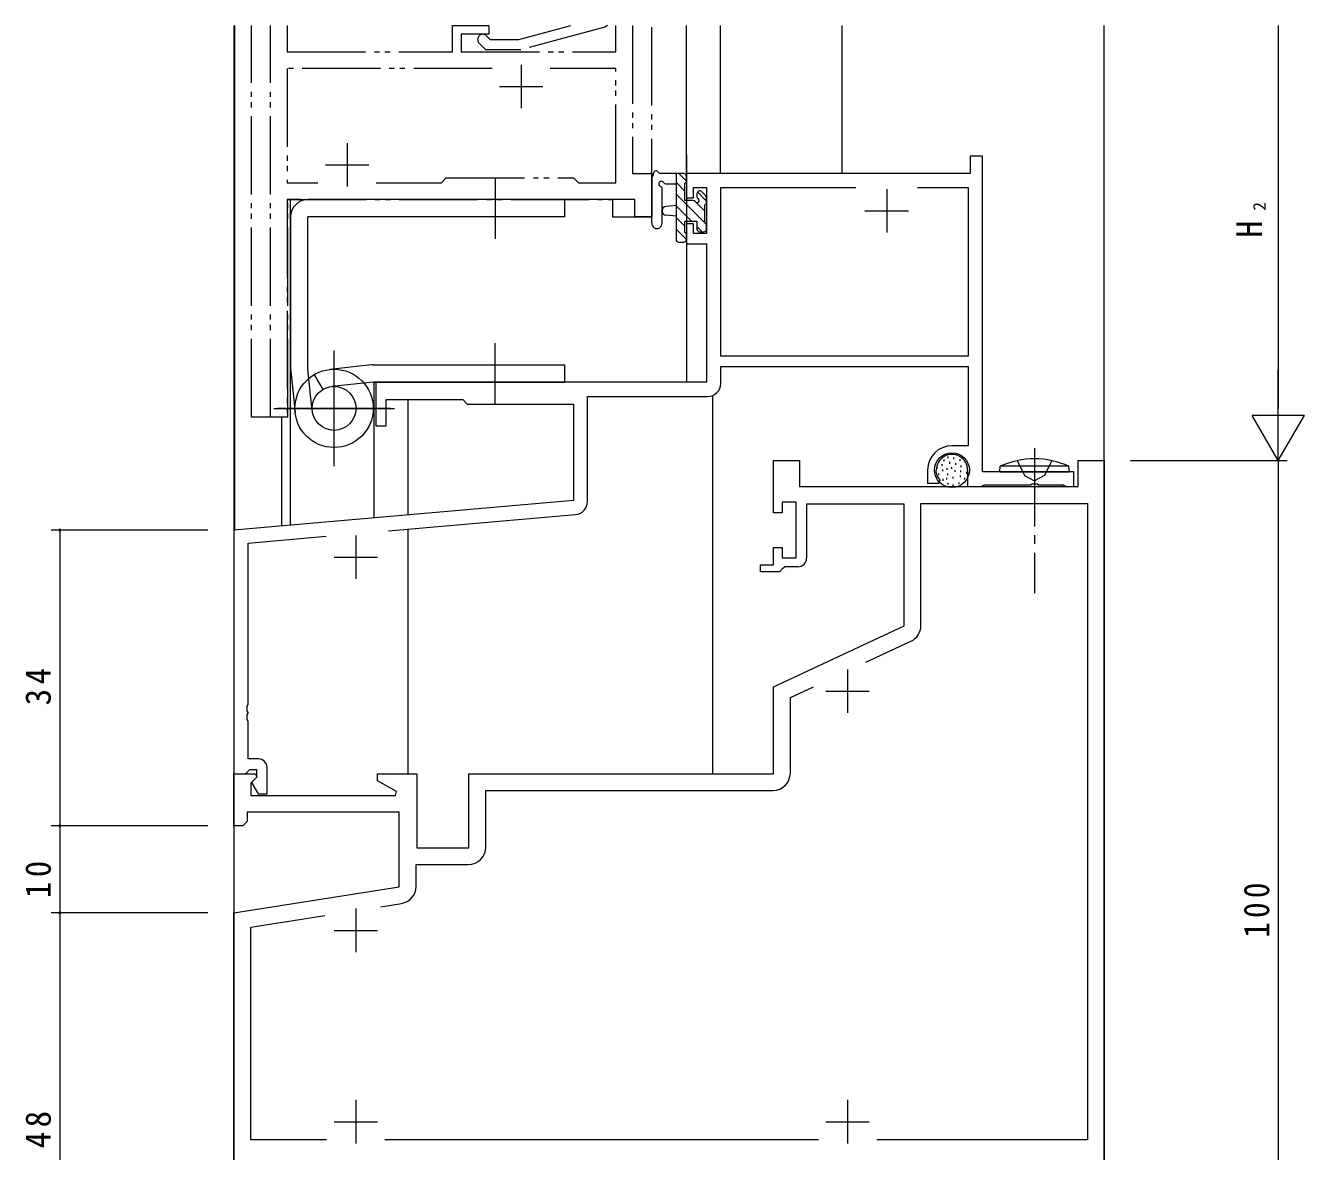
# Model space of a CAD drawing. Units: millimetres on the paper. Extents: x -420 to 373, y -297 to 267.
# Drawn here: x -196.6 to -49.7, y -70.7 to 58.7 of the extents above; entities that cross this region are included whole.
import ezdxf
from ezdxf.enums import TextEntityAlignment as Align

# ---------------------------------------------------------------- set-up
doc = ezdxf.new("R2010")
doc.units = ezdxf.units.MM
for name, pattern in [('CHAIN2', [12, 9, -1, 1, -1]), ('DASHED3', [4, 3, -1]), ('DOUBLE_CHAIN2', [12.8, 9, -1, 0.6, -0.6, 0.6, -1])]:
    doc.linetypes.add(name, pattern=pattern)
for name, color, linetype, lineweight in [('0-3_YKK_11', 7, 'Continuous', 9), ('0-4_YKK_12', 2, 'Continuous', 9), ('0-5_YSS_K', 4, 'Continuous', 9), ('0-6_YKK_13', 6, 'Continuous', 9)]:
    doc.layers.add(name, color=color, linetype=linetype, lineweight=lineweight)
doc.styles.add('ＭＳ ゴシック', font='')
doc.styles.get('ＭＳ ゴシック').set_extended_font_data('MS Gothic')

msp = doc.modelspace()

# ---------------------------------------------------------------- linework, layer by layer
at = {"layer": '0-3_YKK_11', "linetype": 'DOUBLE_CHAIN2'}
for p, q in [((-168.5, 13.732), (-168.5, 58.733)), ((-166.57, 58.733), (-166.57, 55.732)), ((-143.676, 57.556), (-143.251, 57.132)), ((-139.961, 57.132), (-133.987, 58.733)), ((-130.071, 58.54), (-139.803, 55.932)), ((-129.793, 58.733), (-130.071, 58.54)), ((-128.83, 55.732), (-128.83, 58.733)), ((-126.9, 58.733), (-126.9, 41.732)), ((-143.749, 55.932), (-144.524, 56.708)), ((-139.803, 55.932), (-143.749, 55.932)), ((-143.251, 57.132), (-139.961, 57.132)), ((-166.57, 55.732), (-147.6, 55.732)), ((-146.6, 55.732), (-128.83, 55.732)), ((-166.57, 53.802), (-166.57, 40.662)), ((-143.05, 53.802), (-166.57, 53.802)), ((-128.83, 53.802), (-136.35, 53.802)), ((-128.83, 40.662), (-128.83, 53.802)), ((-148.87, 40.662), (-148.3, 41.232)), ((-148.3, 41.232), (-133.7, 41.232)), ((-133.7, 41.232), (-133.13, 40.662)), ((-126.9, 41.732), (-124.7, 41.732)), ((-124.7, 41.732), (-124.7, 36.732)), ((-166.57, 40.662), (-163.05, 40.662)), ((-156.35, 40.662), (-148.87, 40.662)), ((-133.13, 40.662), (-128.83, 40.662)), ((-166.57, 38.732), (-166.57, 13.732)), ((-126.63, 38.732), (-166.57, 38.732)), ((-166.57, 13.732), (-168.5, 13.732))]:
    msp.add_line(p, q, dxfattribs=at)
at = {"layer": '0-3_YKK_11'}
for p, q in [((-139.7, 54.232), (-139.7, 49.232)), ((-142.2, 51.732), (-137.2, 51.732)), ((-159.7, 45.232), (-159.7, 40.232)), ((-162.2, 42.732), (-157.2, 42.732)), ((-86.7, 7.433), (-86.7, 43.733)), ((-120.7, 41.733), (-120.7, 38.933)), ((-88.1, 41.733), (-120.7, 41.733)), ((-116.77, 40.103), (-101.236, 40.103)), ((-116.77, 20.733), (-116.77, 40.103)), ((-97.7, 39.933), (-97.7, 34.933)), ((-94.164, 40.103), (-88.33, 40.103)), ((-94.164, 40.103), (-88.33, 40.103)), ((-88.33, 40.103), (-88.33, 20.733)), ((-100.2, 37.433), (-95.2, 37.433)), ((-118.4, 33.633), (-118.4, 17.733)), ((-88.33, 20.733), (-116.77, 20.733)), ((-88.33, 19.533), (-88.33, 10.433)), ((-118.4, 17.733), (-156.4, 17.733)), ((-155.2, 12.733), (-155.2, 15.733)), ((-155.2, 15.733), (-146.4, 15.733)), ((-133.7, 15.233), (-133.7, 4.145)), ((-132.07, 16.103), (-118.27, 16.103)), ((-132.07, 4.026), (-132.07, 16.103)), ((-88.33, 10.433), (-90.2, 10.433)), ((-110.7, 8.733), (-107.7, 8.733)), ((-110.7, 2.733), (-110.7, 8.733)), ((-107.7, 8.733), (-107.7, 5.733)), ((-93, 7.633), (-93, 6.133)), ((-92, 7.371), (-92, 7.633)), ((-88.4, 7.633), (-88.4, 5.733)), ((-76.2, 7.433), (-86.7, 7.433)), ((-76.2, 5.733), (-76.2, 7.433)), ((-75.7, 8.733), (-72.7, 8.733)), ((-75.7, 5.733), (-75.7, 8.733)), ((-72.7, 8.733), (-72.7, -91.267)), ((-86.5, 5.933), (-81.158, 5.933)), ((-107.7, 5.733), (-75.7, 5.733)), ((-133.7, 4.145), (-172.7, 0.733)), ((-108.1, 3.933), (-109.7, 3.933)), ((-108.1, -2.467), (-108.1, 3.933)), ((-106.9, 3.733), (-106.9, -2.467)), ((-95.7, 3.733), (-106.9, 3.733)), ((-95.7, -10.273), (-95.7, 3.733)), ((-93.77, -10.228), (-93.77, 3.803)), ((-93.77, 3.803), (-74.63, 3.803)), ((-74.63, 3.803), (-74.63, -69.337)), ((-154.949, 0.65), (-133.439, 2.531)), ((-172.7, 0.733), (-172.7, -27.267)), ((-171.07, -0.761), (-162.103, 0.024)), ((-158.7, 0.133), (-158.7, -4.867)), ((-171.07, -19.309), (-171.07, -0.761)), ((-161.2, -2.367), (-156.2, -2.367)), ((-109.7, -2.467), (-108.1, -2.467)), ((-112.2, -4.067), (-112.2, -3.267)), ((-110, -4.067), (-112.2, -4.067)), ((-109.7, -3.767), (-110, -4.067)), ((-109.4, -3.467), (-109.7, -3.767)), ((-107.9, -3.467), (-109.4, -3.467)), ((-110.7, -17.267), (-95.7, -10.273)), ((-100.077, -14.443), (-94.925, -12.041)), ((-100.077, -14.443), (-94.925, -12.041)), ((-102.2, -15.267), (-102.2, -20.267)), ((-110.7, -27.267), (-110.7, -17.267)), ((-108.77, -18.497), (-106.111, -17.257)), ((-172.7, -17.69), (-172.7, -30.267)), ((-108.77, -27.197), (-108.77, -18.497)), ((-104.7, -17.767), (-99.7, -17.767)), ((-169.9, -25.567), (-171.07, -25.567)), ((-156.2, -28.067), (-156.2, -27.267)), ((-156.2, -27.267), (-151.7, -27.267)), ((-151.7, -27.267), (-151.7, -35.767)), ((-145.7, -35.767), (-145.7, -27.267)), ((-145.7, -27.267), (-110.7, -27.267)), ((-154.035, -29.317), (-156.2, -28.067)), ((-154.156, -29.767), (-154.035, -29.317)), ((-143.77, -35.697), (-143.77, -29.197)), ((-143.77, -29.197), (-110.77, -29.197)), ((-170.77, -29.767), (-154.156, -29.767)), ((-153.7, -31.697), (-171.2, -31.697)), ((-153.7, -40.258), (-153.7, -31.697)), ((-151.7, -35.767), (-145.7, -35.767)), ((-151.77, -40.198), (-151.77, -37.697)), ((-151.77, -37.697), (-145.77, -37.697)), ((-172.7, -43.267), (-153.7, -40.258)), ((-155.822, -42.548), (-153.457, -42.173)), ((-172.7, -91.267), (-172.7, -43.267)), ((-170.77, -44.916), (-162.277, -43.57)), ((-158.7, -42.767), (-158.7, -47.767)), ((-170.77, -69.337), (-170.77, -44.916)), ((-161.2, -45.267), (-156.2, -45.267)), ((-158.7, -64.767), (-158.7, -69.767)), ((-102.2, -64.767), (-102.2, -69.767)), ((-161.2, -67.267), (-156.2, -67.267)), ((-104.7, -67.267), (-99.7, -67.267)), ((-162.05, -69.337), (-170.77, -69.337)), ((-105.55, -69.337), (-155.35, -69.337)), ((-74.63, -69.337), (-98.85, -69.337))]:
    msp.add_line(p, q, dxfattribs=at)
at = {"layer": '0-3_YKK_11', "linetype": 'DOUBLE_CHAIN2'}
for points in [[(-147.6, 55.732), (-147.6, 58.732), (-143.4, 58.732), (-143.4, 57.732), (-146.6, 57.732), (-146.6, 55.732)], [(-124.7, 36.732), (-126.63, 36.732), (-126.63, 38.732)]]:
    msp.add_lwpolyline(points, dxfattribs=at)
at = {"layer": '0-3_YKK_11'}
for points in [[(-86.7, 43.733), (-88.1, 43.733), (-88.1, 41.733)], [(-120.7, 38.933), (-119.9, 38.933), (-119.9, 40.103), (-118.4, 40.103), (-118.4, 34.833), (-119.9, 34.833), (-119.9, 35.933), (-120.7, 35.933), (-120.7, 33.633), (-118.4, 33.633)], [(-116.77, 17.603), (-116.77, 19.533), (-88.33, 19.533)], [(-156.4, 17.733), (-156.4, 12.733), (-155.2, 12.733)], [(-146.4, 15.733), (-145.9, 15.233), (-133.7, 15.233)], [(-93, 6.133), (-91.724, 6.133), (-91.564, 6.521), (-91.707, 6.664)], [(-88.4, 5.733), (-86.846, 5.733), (-86.673, 5.833), (-86.5, 5.933)], [(-81.158, 5.933), (-80.975, 6.053), (-80.425, 6.053), (-80.242, 5.933), (-77.4, 5.933)], [(-77.4, 5.933), (-77.227, 5.833), (-77.054, 5.733), (-76.2, 5.733)], [(-109.7, 3.933), (-109.7, 2.733), (-110.7, 2.733)], [(-112.2, -3.267), (-110.7, -3.267), (-110.7, -1.267), (-109.7, -1.267), (-109.7, -2.467)], [(-171.07, -25.567), (-171.07, -21.225), (-171.19, -21.042), (-171.19, -20.492), (-171.07, -20.309), (-171.07, -20.225), (-171.19, -20.042), (-171.19, -19.492), (-171.07, -19.309)], [(-172.7, -27.267), (-171.37, -27.267), (-171.07, -26.967), (-170.87, -26.767)], [(-171.2, -31.697), (-171.2, -32.767), (-171.7, -33.267), (-172.7, -33.267), (-172.7, -27.267), (-170.224, -27.267)], [(-170.87, -26.767), (-170.1, -26.767), (-170.1, -27.693), (-170.674, -28.267), (-169.923, -29.567), (-168.9, -29.567), (-168.9, -26.567)], [(-170.224, -27.267), (-170.064, -27.655), (-170.77, -28.361), (-170.77, -29.767)]]:
    msp.add_lwpolyline(points, dxfattribs=at)
at = {"layer": '0-3_YKK_11', "linetype": 'DOUBLE_CHAIN2'}
msp.add_arc((-144.1, 57.132), 0.6, 44.99998, 224.99998, dxfattribs=at)
at = {"layer": '0-3_YKK_11'}
for centre, radius, start, end in [((-118.27, 17.603), 1.5, 270, 359.99998), ((-90.2, 7.633), 2.8, 90, 179.99998), ((-90.2, 7.633), 1.8, 359.99998, 180), ((-91, 7.371), 1, 179.99997, 224.99997), ((-133.57, 4.026), 1.5, 275, 0), ((-107.9, -2.467), 1, 270, 359.99998), ((-95.77, -10.228), 2, 295.00002, 0.00002), ((-169.9, -26.567), 1, 0, 89.99998), ((-110.77, -27.197), 2, 270, 359.99998), ((-145.77, -35.697), 2, 270, 359.99998), ((-153.77, -40.198), 2, 278.99998, 0)]:
    msp.add_arc(centre, radius, start, end, dxfattribs=at)
at = {"layer": '0-4_YKK_12'}
for p, q in [((-172.7, 58.733), (-172.7, -141.267)), ((-172.6, 0.682), (-172.6, 58.733)), ((-120.7, 41.732), (-120.7, 58.733)), ((-116.8, 41.732), (-116.8, 58.733)), ((-102.8, 41.733), (-102.8, 58.733)), ((-72.7, -141.267), (-72.7, 58.733)), ((-120.7, 43.874), (-120.7, 17.732)), ((-166.2, 1.301), (-166.2, 38.732)), ((-156.6, 2.141), (-156.6, 17.732)), ((-120.7, 17.732), (-156.6, 17.732)), ((-117.7, 16.215), (-117.7, -27.267)), ((-152.7, 2.483), (-152.7, 15.733)), ((-167.2, 1.214), (-167.2, 13.732)), ((-152.7, -27.267), (-152.7, 0.846))]:
    msp.add_line(p, q, dxfattribs=at)
at = {"layer": '0-4_YKK_12', "linetype": 'DOUBLE_CHAIN2'}
for p, q in [((-170.7, 13.732), (-170.7, 58.733)), ((-124.7, 36.732), (-124.7, 58.733)), ((-166.5, 13.732), (-166.5, 38.732)), ((-166.5, 38.732), (-129.2, 38.732)), ((-129.2, 38.732), (-129.2, 36.732)), ((-129.2, 36.732), (-124.7, 36.732)), ((-166.5, 13.732), (-170.7, 13.732))]:
    msp.add_line(p, q, dxfattribs=at)
at = {"layer": '0-5_YSS_K'}
for p, q in [((-142.7, 41.232), (-142.7, 34.232)), ((-124.7, 36.005), (-124.7, 41.167)), ((-121, 41.733), (-123.68, 41.733)), ((-121.9, 41.733), (-121.9, 34.133)), ((-120.7, 40.863), (-121.569, 41.733)), ((-120.7, 40.833), (-120.7, 41.433)), ((-123.5, 36.005), (-123.497, 39.966)), ((-123.08, 40.533), (-121.9, 40.533)), ((-120.9, 39.716), (-121.9, 40.716)), ((-120.9, 38.633), (-120.9, 40.633)), ((-134.696, 38.732), (-164.196, 38.732)), ((-134.696, 36.732), (-134.696, 38.732)), ((-118.6, 36.069), (-121.9, 39.369)), ((-119.961, 38.633), (-120.9, 38.633)), ((-118.6, 37.416), (-119.579, 38.396)), ((-119.5, 39.433), (-119.5, 39.094)), ((-118.4, 38.563), (-119.444, 39.607)), ((-118.488, 39.145), (-118.988, 39.645)), ((-118.4, 38.333), (-118.4, 38.933)), ((-121.9, 38.033), (-123.044, 37.931)), ((-121.9, 36.833), (-123.044, 36.935)), ((-120.11, 36.233), (-121.9, 38.022)), ((-118.6, 36.033), (-118.6, 38.133)), ((-166.196, 36.732), (-166.196, 19.232)), ((-164.196, 19.232), (-164.196, 36.732)), ((-134.696, 36.732), (-164.196, 36.732)), ((-120.9, 35.675), (-121.9, 36.675)), ((-120.7, 34.128), (-121.9, 35.328)), ((-120.9, 34.933), (-120.9, 36.233)), ((-120.9, 36.233), (-119.5, 36.233)), ((-119.5, 36.233), (-119.5, 35.333)), ((-118.91, 35.033), (-119.5, 35.622)), ((-118.404, 35.874), (-118.559, 36.029)), ((-118.4, 35.333), (-118.4, 35.833)), ((-121.6, 33.833), (-121, 33.833)), ((-120.7, 34.133), (-120.7, 34.733)), ((-119.2, 35.033), (-118.7, 35.033)), ((-142.7, 15.232), (-142.7, 22.232)), ((-161.196, 8.084), (-161.196, 21.38)), ((-161.196, 8.232), (-161.196, 21.232)), ((-163.708, 14.474), (-164.196, 19.232)), ((-156.91, 19.72), (-161.678, 19.206)), ((-156.91, 19.72), (-161.678, 19.206)), ((-156.696, 19.732), (-134.7, 19.732)), ((-134.7, 17.732), (-134.7, 19.732)), ((-166.184, 19.017), (-165.67, 14.249)), ((-163.489, 18.604), (-162.482, 16.905)), ((-156.696, 17.732), (-161.453, 17.244)), ((-156.696, 17.732), (-134.7, 17.732)), ((-168.125, 14.732), (-154.266, 14.732)), ((-154.696, 14.732), (-167.696, 14.732)), ((-91.119, 8.87), (-91.119, 8.67)), ((-90.659, 9.192), (-90.659, 8.992)), ((-90.038, 9.077), (-90.038, 8.877)), ((-89.302, 8.893), (-89.302, 8.693)), ((-91.924, 7.995), (-91.924, 7.795)), ((-91.372, 8.318), (-91.372, 8.118)), ((-91.303, 7.72), (-91.303, 7.52)), ((-90.774, 7.858), (-90.774, 7.658)), ((-90.498, 8.571), (-90.498, 8.371)), ((-90.245, 7.973), (-90.245, 7.773)), ((-89.877, 7.628), (-89.877, 7.428)), ((-89.785, 8.433), (-89.785, 8.233)), ((-89.21, 7.582), (-89.21, 7.382)), ((-89.164, 8.157), (-89.164, 7.957)), ((-88.543, 7.421), (-88.543, 7.221)), ((-88.474, 8.134), (-88.474, 7.934)), ((-84.7, 7.433), (-84.644, 8.076)), ((-84.7, 7.433), (-76.7, 7.433)), ((-76.756, 8.076), (-84.644, 8.076)), ((-76.7, 7.433), (-76.756, 8.076)), ((-91.763, 7.236), (-91.763, 7.036)), ((-91.257, 6.615), (-91.257, 6.415)), ((-90.82, 6.754), (-90.82, 6.554)), ((-90.728, 7.26), (-90.728, 7.06)), ((-90.659, 6.179), (-90.659, 5.978)), ((-90.107, 5.995), (-90.107, 5.795)), ((-90.084, 6.869), (-90.084, 6.669)), ((-89.394, 6.225), (-89.394, 6.025)), ((-89.256, 7.03), (-89.256, 6.83)), ((-88.75, 6.754), (-88.75, 6.554)), ((-81.845, 7.03), (-80.7, 6.421)), ((-79.555, 7.03), (-80.7, 6.421))]:
    msp.add_line(p, q, dxfattribs=at)
at = {"layer": '0-5_YSS_K', "linetype": 'CHAIN2'}
msp.add_line((-80.7, 10.145), (-80.7, -6.493), dxfattribs=at)
at = {"layer": '0-5_YSS_K', "linetype": 'DASHED3'}
for p, q in [((-82.689, 8.722), (-81.845, 7.03)), ((-78.711, 8.722), (-79.555, 7.03))]:
    msp.add_line(p, q, dxfattribs=at)
at = {"layer": '0-5_YSS_K'}
for centre, radius in [((-161.196, 14.732), 4.5), ((-161.196, 14.732), 2.525), ((-90.2, 7.634), 2)]:
    msp.add_circle(centre, radius, dxfattribs=at)
for centre, radius, start, end in [((-124.4, 41.167), 0.3, 130.52878, 180), ((-124.79, 41.623), 0.3, 310.52878, 10.52878), ((-124.2, 41.733), 0.3, 30, 190.52878), ((-123.68, 42.033), 0.3, 210, 270), ((-121, 41.433), 0.3, 0, 90), ((-123.6, 40.533), 0.3, 30, 250.81024), ((-123.797, 39.966), 0.3, 359.95976, 70.81024), ((-123.08, 40.833), 0.3, 210, 270), ((-120.9, 40.833), 0.2, 270, 0), ((-119.2, 39.433), 0.3, 45, 180), ((-164.196, 36.732), 2, 90, 180), ((-119.961, 38.333), 0.3, 33.05573, 90), ((-119.5, 38.633), 0.25, 213.05573, 56.94426), ((-119.2, 39.094), 0.3, 180, 236.94426), ((-118.6, 38.333), 0.2, 270, 0), ((-118.7, 38.933), 0.3, 0, 45), ((-123, 37.433), 0.5, 95.09206, 264.90793), ((-124.1, 36.005), 0.6, 179.95976, 359.95976), ((-119.2, 35.333), 0.3, 180, 270), ((-118.7, 35.333), 0.3, 270, 0), ((-118.6, 35.833), 0.2, 0, 90), ((-121.6, 34.133), 0.3, 180, 270), ((-121, 34.133), 0.3, 270, 0), ((-120.9, 34.733), 0.2, 0, 90), ((-164.196, 19.232), 2, 179.99074, 186.15765), ((-156.696, 17.732), 2, 90.00002, 96.1577), ((-80.7, -0.567), 9.5, 65.47226, 114.52773)]:
    msp.add_arc(centre, radius, start, end, dxfattribs=at)
at = {"layer": '0-6_YKK_13'}
for p, q in [((-52.699, 58.733), (-52.699, 14.733)), ((-52.699, 8.733), (-52.699, 19.125)), ((-52.699, 8.733), (-55.699, 13.929)), ((-49.699, 13.929), (-55.699, 13.929)), ((-52.699, 8.733), (-49.699, 13.929)), ((-69.7, 8.733), (-51.699, 8.733)), ((-69.7, 8.733), (-51.7, 8.733)), ((-52.7, 8.733), (-52.7, -91.267)), ((-175.7, 0.733), (-193.7, 0.733)), ((-192.7, 0.733), (-192.7, -33.267)), ((-175.7, -33.267), (-193.7, -33.267)), ((-175.7, -33.267), (-193.7, -33.267)), ((-175.7, -33.267), (-193.7, -33.267)), ((-192.7, -33.267), (-192.7, -43.267)), ((-192.7, -33.267), (-192.7, -43.267)), ((-175.7, -43.267), (-193.7, -43.267)), ((-175.7, -43.267), (-193.7, -43.267)), ((-175.7, -43.267), (-193.7, -43.267)), ((-192.7, -43.267), (-192.7, -91.267))]:
    msp.add_line(p, q, dxfattribs=at)
for centre, start, end in [((-192.7, 0.733), 90, 270), ((-192.7, 0.733), 270, 90), ((-192.7, -33.267), 90, 270), ((-192.7, -33.267), 90, 270), ((-192.7, -33.267), 90, 270), ((-192.7, -33.267), 270, 90), ((-192.7, -33.267), 270, 90), ((-192.7, -33.267), 270, 90), ((-192.7, -43.267), 90, 270), ((-192.7, -43.267), 90, 270), ((-192.7, -43.267), 90, 270), ((-192.7, -43.267), 270, 90), ((-192.7, -43.267), 270, 90), ((-192.7, -43.267), 270, 90)]:
    msp.add_arc(centre, 0.106, start, end, dxfattribs=at)

# ---------------------------------------------------------------- texts
at = {"layer": '0-6_YKK_13', "color": 4, "style": 'ＭＳ ゴシック'}
msp.add_text('2', height=1.466, rotation=90, dxfattribs=at).set_placement((-53.699, 37.452), align=Align.BOTTOM_LEFT)
at = {"layer": '0-6_YKK_13', "color": 7, "style": 'ＭＳ ゴシック'}
msp.add_text('H', height=2.933, rotation=90, dxfattribs=at).set_placement((-53.699, 34.333), align=Align.BOTTOM_LEFT)
at = {"layer": '0-6_YKK_13', "color": 7, "char_height": 2.933, "attachment_point": 7, "rotation": 90, "style": 'ＭＳ ゴシック'}
for s, insert in [('\\T1.27;\\W0.95;34', (-193.7, -19.41)), ('\\T1.27;\\W0.95;10', (-193.7, -41.569)), ('\\T1.27;\\W0.95;10', (-193.7, -41.569)), ('\\T1.27;\\W0.9;100', (-53.7, -46.128)), ('\\T1.27;\\W0.95;48', (-193.7, -70.325))]:
    msp.add_mtext(s, dxfattribs=dict(at, insert=insert))

doc.saveas('drawing.dxf')
